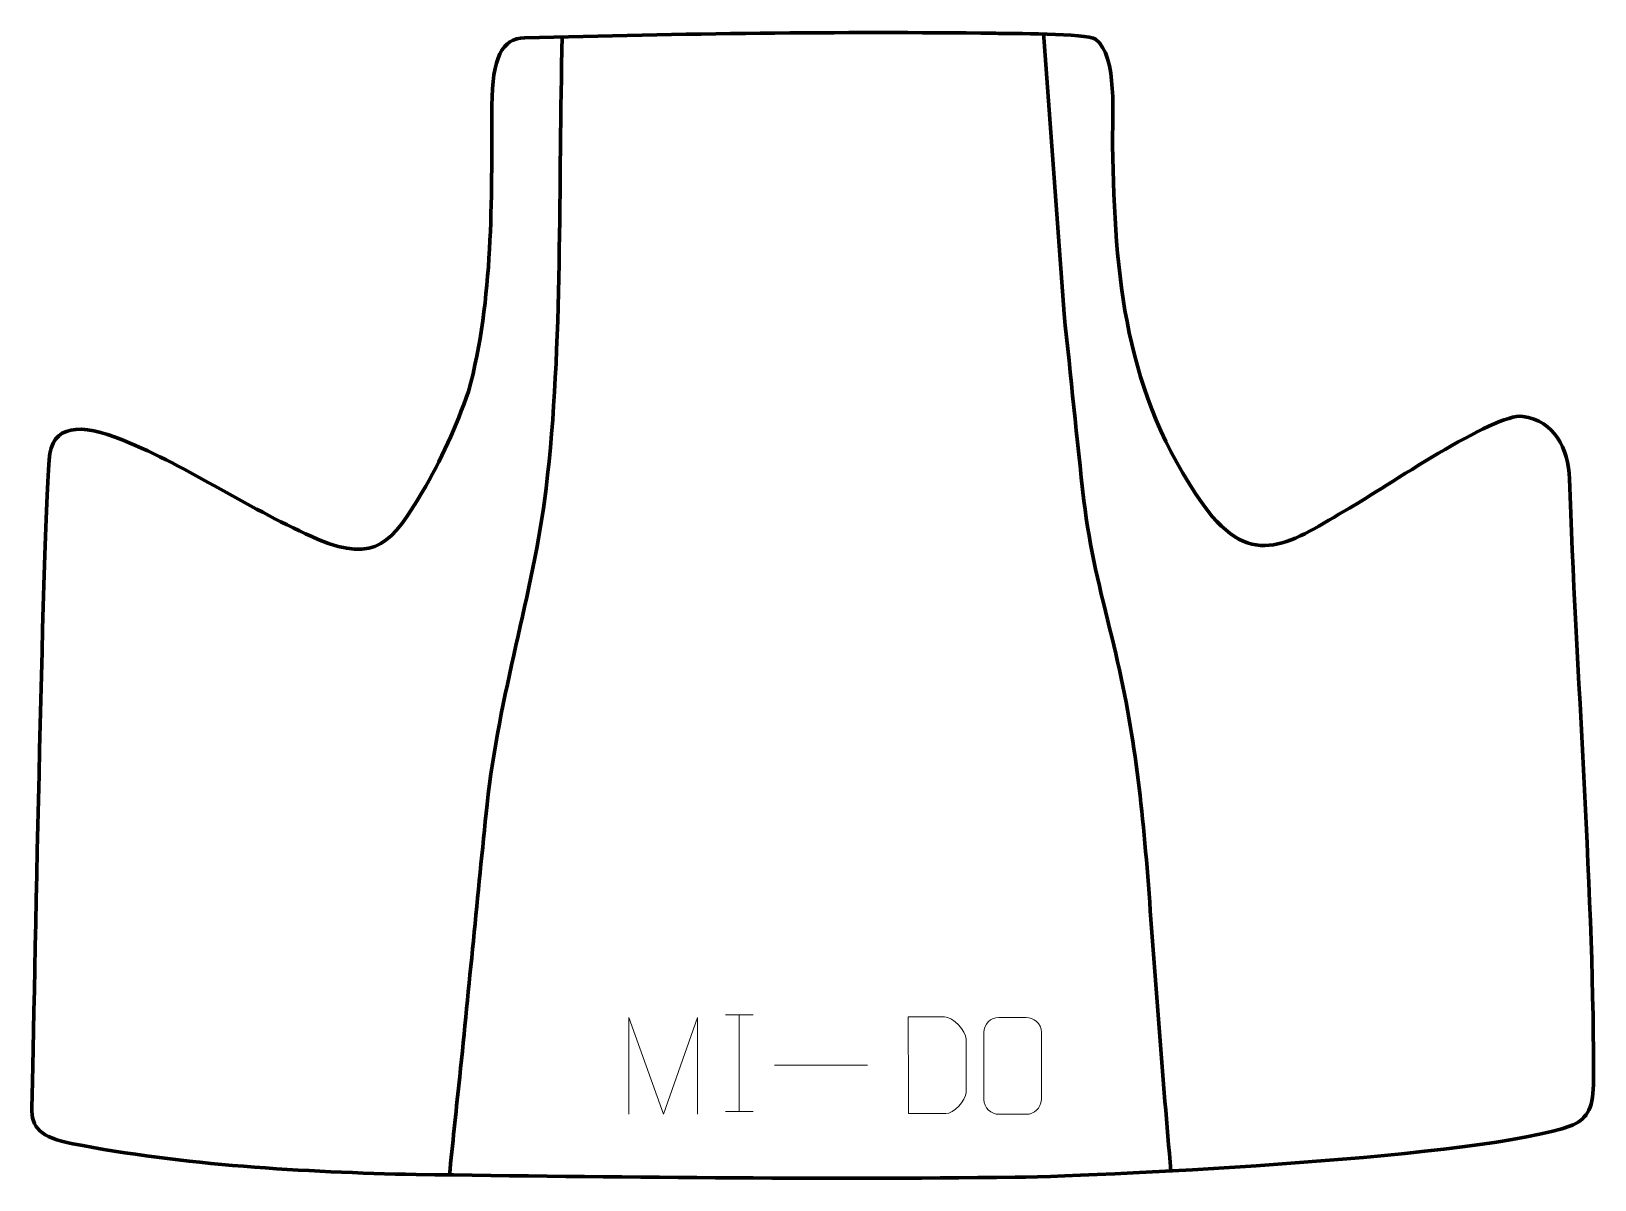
# Model space of a CAD drawing. Header units: millimetres. Extents: x -198 to 205, y -138 to 158.
import ezdxf

# ---------------------------------------------------------------- set-up
doc = ezdxf.new("R2010")
doc.units = ezdxf.units.MM
doc.header["$MEASUREMENT"] = 0
doc.layers.add('layer 2', color=7, linetype='Continuous')
doc.layers.add('layer 3', color=7, linetype='Continuous')

msp = doc.modelspace()

# ---------------------------------------------------------------- linework, layer by layer
at = {"layer": 'layer 2', "color": 140, "lineweight": 158}
for points in [[(96.0536, -135.7645), (93.9457, -111.785), (92.2097, -88.2073), (90.4187, -64.2251), (90.4187, -64.2251), (88.643, -40.4481), (86.5685, -21.3336), (80.7998, 1.9361), (80.7998, 1.9361), (77.8411, 13.8708), (75.0941, 24.7343), (73.6303, 37.0192), (73.6303, 37.0192), (71.8241, 53.0557), (70.2318, 69.126), (68.5191, 85.174), (68.5191, 85.174), (68.5191, 85.174), (63.2223, 157.5833), (63.2223, 157.5833)], [(-60.8556, 156.5633), (-61.9502, 118.8798), (-60.5831, 77.2455), (-65.0325, 40.1497), (-65.0325, 40.1497), (-68.4917, 12.4284), (-77.2444, -12.9209), (-80.2517, -41.3193), (-80.2517, -41.3193), (-82.7268, -64.6913), (-84.867, -88.1083), (-87.3121, -111.488), (-87.3121, -111.488), (-88.1468, -119.4208), (-88.9802, -127.3537), (-89.811, -135.2869), (-89.811, -135.2869), (-89.811, -135.2869), (-89.9666, -136.7744), (-89.9666, -136.7744)]]:
    msp.add_open_spline(points, degree=3, knots=[0, 0, 0, 0, 0.16666667, 0.16666667, 0.16666667, 0.16666667, 0.33333333, 0.33333333, 0.33333333, 0.33333333, 0.5, 0.5, 0.5, 0.5, 0.66666667, 0.66666667, 0.66666667, 0.66666667, 1, 1, 1, 1], dxfattribs=at)
at = {"layer": 'layer 3', "color": 242, "lineweight": 158}
msp.add_open_spline([(204.9943, -113.5184), (204.9464, -119.9734), (202.9665, -122.6997), (199.0841, -124.1207), (199.0841, -124.1207), (177.1692, -132.142), (82.3288, -136.9993), (55.9052, -137.3642), (55.9052, -137.3642), (4.4041, -138.0116), (-47.0769, -137.3139), (-98.5732, -136.6659), (-98.5732, -136.6659), (-127.2883, -136.0822), (-158.9269, -134.2379), (-187.0958, -128.7263), (-187.0958, -128.7263), (-195.4973, -127.0824), (-197.774, -124.6342), (-197.643, -119.4222), (-197.643, -119.4222), (-196.8521, -87.966), (-194.9461, 22.3006), (-193.1871, 47.5452), (-193.1871, 47.5452), (-192.5456, 56.7515), (-185.1596, 57.1097), (-174.1189, 52.6264), (-174.1189, 52.6264), (-157.0115, 45.6799), (-141.0652, 34.4432), (-123.8047, 27.0532), (-123.8047, 27.0532), (-108.8864, 20.7806), (-104.6494, 26.3217), (-96.9543, 39.2311), (-96.9543, 39.2311), (-92.0765, 47.4142), (-88.2503, 56.2312), (-85.0111, 65.1761), (-85.0111, 65.1761), (-78.5603, 89.3624), (-79.1234, 114.1336), (-78.9849, 138.9162), (-78.9849, 138.9162), (-78.9161, 151.2388), (-76.4624, 156.1609), (-70.5319, 156.3289), (-70.5319, 156.3289), (-30.4955, 157.3777), (10.8234, 158.0139), (50.8183, 157.4902), (50.8183, 157.4902), (54.0408, 157.448), (74.477, 157.474), (76.5912, 155.9579), (76.5912, 155.9579), (82.4608, 151.7486), (80.8806, 135.4408), (81.0075, 128.5612), (81.0075, 128.5612), (81.6342, 94.5825), (84.1056, 64.7027), (104.3463, 36.0262), (104.3463, 36.0262), (117.1808, 18.1631), (127.2665, 26.5419), (142.1244, 35.1074), (142.1244, 35.1074), (150.9223, 40.1794), (179.5884, 59.8223), (186.798, 58.7411), (186.798, 58.7411), (194.9867, 57.513), (198.5437, 50.5849), (198.8098, 42.5893), (198.8098, 42.5893), (200.3663, -4.1856), (205.3344, -67.6301), (204.9943, -113.5184)], degree=3, knots=[0, 0, 0, 0, 0.04761905, 0.04761905, 0.04761905, 0.04761905, 0.0952381, 0.0952381, 0.0952381, 0.0952381, 0.14285714, 0.14285714, 0.14285714, 0.14285714, 0.19047619, 0.19047619, 0.19047619, 0.19047619, 0.23809524, 0.23809524, 0.23809524, 0.23809524, 0.28571429, 0.28571429, 0.28571429, 0.28571429, 0.33333333, 0.33333333, 0.33333333, 0.33333333, 0.38095238, 0.38095238, 0.38095238, 0.38095238, 0.42857143, 0.42857143, 0.42857143, 0.42857143, 0.47619048, 0.47619048, 0.47619048, 0.47619048, 0.52380952, 0.52380952, 0.52380952, 0.52380952, 0.57142857, 0.57142857, 0.57142857, 0.57142857, 0.61904762, 0.61904762, 0.61904762, 0.61904762, 0.66666667, 0.66666667, 0.66666667, 0.66666667, 0.71428571, 0.71428571, 0.71428571, 0.71428571, 0.76190476, 0.76190476, 0.76190476, 0.76190476, 0.80952381, 0.80952381, 0.80952381, 0.80952381, 0.85714286, 0.85714286, 0.85714286, 0.85714286, 0.9047619, 0.9047619, 0.9047619, 0.9047619, 1, 1, 1, 1], dxfattribs=at)
at = {"layer": 'layer 3', "color": 250, "lineweight": 9}
for points, knots in [([(-43.679, -121.1383), (-43.679, -121.1383), (-43.679, -96.1804), (-43.679, -96.1804), (-43.679, -96.1804), (-43.679, -96.1804), (-34.7539, -121.1383), (-34.7539, -121.1383), (-34.7539, -121.1383), (-34.7539, -121.1383), (-25.994, -96.1809), (-25.994, -96.1809), (-25.994, -96.1809), (-25.994, -96.1809), (-25.994, -121.1383), (-25.994, -121.1383)], [0, 0, 0, 0, 0.2, 0.2, 0.2, 0.2, 0.4, 0.4, 0.4, 0.4, 0.6, 0.6, 0.6, 0.6, 1, 1, 1, 1]), ([(28.4002, -120.9547), (30.732, -120.9543), (35.6822, -120.9783), (38.0137, -120.9786), (38.0137, -120.9786), (39.9387, -121.084), (43.2573, -117.5424), (43.2461, -115.5251), (43.2461, -115.5251), (43.2457, -109.755), (43.2457, -107.5853), (43.2461, -101.816), (43.2461, -101.816), (43.2418, -99.6779), (39.8673, -96.0178), (37.7149, -96.0313), (37.7149, -96.0313), (35.3892, -96.0313), (30.6649, -96.0313), (28.3388, -96.0313), (28.3388, -96.0313), (28.3392, -101.7782), (28.4005, -115.2074), (28.4002, -120.9547)], [0, 0, 0, 0, 0.14285714, 0.14285714, 0.14285714, 0.14285714, 0.28571429, 0.28571429, 0.28571429, 0.28571429, 0.42857143, 0.42857143, 0.42857143, 0.42857143, 0.57142857, 0.57142857, 0.57142857, 0.57142857, 0.71428571, 0.71428571, 0.71428571, 0.71428571, 1, 1, 1, 1]), ([(51.7262, -96.1941), (54.0519, -96.1941), (56.378, -96.1941), (58.7041, -96.1941), (58.7041, -96.1941), (60.6507, -96.1585), (62.6421, -97.6501), (62.6688, -100.0877), (62.6688, -100.0877), (62.6684, -105.8346), (62.6684, -111.5819), (62.6688, -117.3296), (62.6688, -117.3296), (62.529, -119.653), (60.8518, -121.1326), (58.7041, -121.1434), (58.7041, -121.1434), (56.3722, -121.143), (54.0403, -121.143), (51.7088, -121.1434), (51.7088, -121.1434), (49.7838, -121.2488), (47.8117, -119.3643), (47.8229, -117.347), (47.8229, -117.347), (47.8232, -111.5769), (47.8232, -105.8072), (47.8229, -100.0379), (47.8229, -100.0379), (47.8271, -97.8998), (49.5738, -96.1806), (51.7262, -96.1941)], [0, 0, 0, 0, 0.11111111, 0.11111111, 0.11111111, 0.11111111, 0.22222222, 0.22222222, 0.22222222, 0.22222222, 0.33333333, 0.33333333, 0.33333333, 0.33333333, 0.44444444, 0.44444444, 0.44444444, 0.44444444, 0.55555556, 0.55555556, 0.55555556, 0.55555556, 0.66666667, 0.66666667, 0.66666667, 0.66666667, 0.77777778, 0.77777778, 0.77777778, 0.77777778, 1, 1, 1, 1])]:
    msp.add_open_spline(points, degree=3, knots=knots, dxfattribs=at)
for points in [[(-18.8142, -95.4776), (-18.8142, -95.4776), (-11.6461, -95.4776), (-11.6461, -95.4776)], [(-15.2302, -95.4776), (-15.2302, -95.4776), (-15.2302, -120.4311), (-15.2302, -120.4311)], [(-6.1855, -108.5061), (-6.1855, -108.5061), (17.7925, -108.5061), (17.7925, -108.5061)], [(-18.8142, -120.4311), (-18.8142, -120.4311), (-11.6461, -120.4311), (-11.6461, -120.4311)]]:
    msp.add_open_spline(points, degree=3, dxfattribs=at)

doc.saveas('drawing.dxf')
